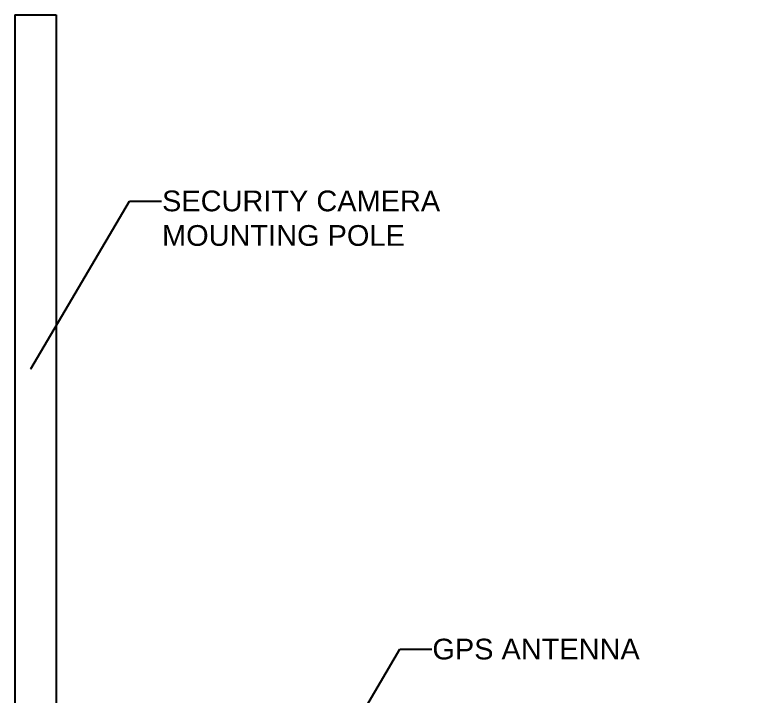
# Model space of a CAD drawing. Header units: feet. Extents: x -159 to 1687, y -48 to 1556.
# Drawn here: x 847.6 to 919, y 1111.1 to 1176.9 of the extents above; entities that cross this region are included whole.
import ezdxf
from ezdxf import colors
from ezdxf.entities.mleader import LeaderData, LeaderLine
from ezdxf.math import Vec2, Vec3

# ---------------------------------------------------------------- set-up
doc = ezdxf.new("R2010")
doc.units = ezdxf.units.FT
doc.header["$MEASUREMENT"] = 0
doc.layers.add('9417_1-3$0$M25-UNISTRUT', color=94, linetype='Continuous')
doc.layers.add('G-ANNO-TEXT', color=1, linetype='Continuous')
doc.styles.add('NEI-A', font='arial.ttf')

msp = doc.modelspace()

# ---------------------------------------------------------------- linework, layer by layer
at = {"layer": '9417_1-3$0$M25-UNISTRUT'}
for p, q in [((847.56048, 1176.90336), (851.56048, 1176.90336)), ((847.56048, 1176.90336), (847.56048, 1080.85503)), ((851.56048, 1176.90336), (851.56048, 1080.85503))]:
    msp.add_line(p, q, dxfattribs=at)

# ---------------------------------------------------------------- leaders
at = {"layer": 'G-ANNO-TEXT'}
ml = msp.add_multileader_mtext('Standard', dxfattribs=at)
ml.set_content('\\A1;GPS ANTENNA', color=256, style='NEI-A')
ml.set_leader_properties()
ml.build(insert=Vec2(0, 0))
ml.multileader.update_dxf_attribs({"dogleg_length": 0.36, "arrow_head_size": 0.125})
ctx = ml.context
ctx.base_point, ctx.char_height, ctx.arrow_head_size, ctx.landing_gap_size, ctx.plane_origin = Vec3(887.82262, 1115.66097), 2, 0.125, 0.0625, Vec3(439.64024, 587.41359)
notes = []
notes.append((ctx, [(1, (1, 1, 0), (884.75115, 1115.66097), (1, 0), 3.07146, [(1, [(875.1352, 1099.37211)], 0, [])])]))
ctx.mtext.insert, ctx.mtext.width, ctx.mtext.flow_direction = Vec3(887.88512, 1116.67803), 30.0770668, 5
ctx.mtext.has_bg_fill, ctx.mtext.bg_color, ctx.mtext.bg_scale_factor, ctx.mtext.bg_transparency, ctx.mtext.use_window_bg_color = 1, -1073741824, 1.5, 0, 1
for ctx, leaders in notes:
    for number, flags, end, landing, length, lines in leaders:
        leader = LeaderData()
        leader.index, (leader.has_last_leader_line, leader.has_dogleg_vector, leader.attachment_direction) = number, flags
        leader.last_leader_point, leader.dogleg_vector, leader.dogleg_length = Vec3(end), Vec3(landing), length
        for number, points, colour, breaks in lines:
            line = LeaderLine()
            line.index, line.vertices, line.color, line.breaks = number, Vec3.list(points), colors.encode_raw_color(colour), breaks
            leader.lines.append(line)
        ctx.leaders.append(leader)

# ---------------------------------------------------------------- next in the draw order: leaders
ml = msp.add_multileader_mtext('Standard', dxfattribs=at)
ml.set_content('\\A1;SECURITY CAMERA MOUNTING POLE', color=256, style='NEI-A')
ml.set_leader_properties()
ml.build(insert=Vec2(0, 0))
ml.multileader.update_dxf_attribs({"dogleg_length": 0.36, "arrow_head_size": 0.125})
ctx = ml.context
ctx.base_point, ctx.char_height, ctx.arrow_head_size, ctx.landing_gap_size, ctx.plane_origin = Vec3(861.71946, 1158.9193), 2, 0.125, 0.0625, Vec3(413.53709, 630.67191)
notes = []
notes.append((ctx, [(1, (1, 1, 0), (858.648, 1158.9193), (1, 0), 3.07146, [(1, [(849.03205, 1142.63043)], 0, [])])]))
ctx.mtext.insert, ctx.mtext.width, ctx.mtext.flow_direction = Vec3(861.78196, 1159.93635), 30.0770668, 5
ctx.mtext.has_bg_fill, ctx.mtext.bg_color, ctx.mtext.bg_scale_factor, ctx.mtext.bg_transparency, ctx.mtext.use_window_bg_color = 1, -1073741824, 1.5, 0, 1
for ctx, leaders in notes:
    for number, flags, end, landing, length, lines in leaders:
        leader = LeaderData()
        leader.index, (leader.has_last_leader_line, leader.has_dogleg_vector, leader.attachment_direction) = number, flags
        leader.last_leader_point, leader.dogleg_vector, leader.dogleg_length = Vec3(end), Vec3(landing), length
        for number, points, colour, breaks in lines:
            line = LeaderLine()
            line.index, line.vertices, line.color, line.breaks = number, Vec3.list(points), colors.encode_raw_color(colour), breaks
            leader.lines.append(line)
        ctx.leaders.append(leader)

doc.saveas('drawing.dxf')
